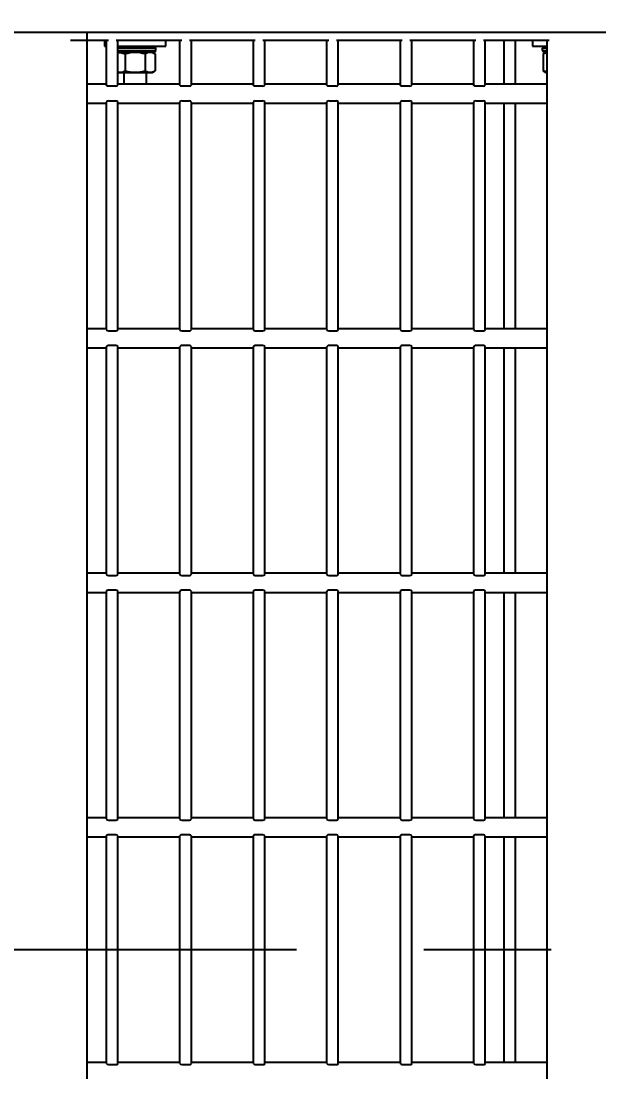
# Model space of a CAD drawing. Header units: millimetres. Extents: x 0 to 55611, y 0 to 32827.
# Drawn here: x 12647.7 to 12887.9, y 23985.1 to 24421.6 of the extents above; entities that cross this region are included whole.
import ezdxf

# ---------------------------------------------------------------- set-up
doc = ezdxf.new("R2010")
doc.units = ezdxf.units.MM
doc.header["$LTSCALE"] = 10
doc.header["$PDSIZE"] = -1
doc.linetypes.add('CENTER', pattern=[50.8, 31.75, -6.35, 6.35, -6.35])
doc.linetypes.add('SLD-Continua', pattern=[0])
doc.layers.add('FIMSA-CENTROS', color=3, linetype='CENTER')
doc.layers.add('STRUC', color=5, linetype='SLD-Continua')
doc.styles.add('1', font='romans.shx', dxfattribs={"height": 125})
doc.dimstyles.new('50', dxfattribs={"dimscale": 0, "dimtxt": 125, "dimasz": 125, "dimexe": 125, "dimexo": 125, "dimgap": 50, "dimtad": 1, "dimdec": 0, "dimlfac": 49.861111, "dimzin": 1, "dimtxsty": '1', "dimcen": 2.5, "dimclrd": 1, "dimclre": 1, "dimadec": 0, "dimazin": 0, "dimtfac": 1, "dimtdec": 0, "dimtmove": 0, "dimatfit": 3, "dimfxl": 1, "dimtzin": 1, "dimarcsym": 0})

# ---------------------------------------------------------------- blocks, each defined once
blk = doc.blocks.new('*D106')
at = {"color": 1, "lineweight": -2, "transparency": 16777216}
for p, q in [((11967.77, 25831.09), (15385.01, 25831.09)), ((15260.01, 25706.09), (15260.01, 24160.86)), ((14580.51, 24035.86), (15385.01, 24035.86))]:
    blk.add_line(p, q, dxfattribs=at)
at = {"color": 1, "transparency": 16777216}
for points in [[(15239.17, 25706.09), (15280.84, 25706.09), (15260.01, 25831.09)], [(15239.17, 24160.86), (15280.84, 24160.86), (15260.01, 24035.86)]]:
    blk.add_solid(points, dxfattribs=at)
at = {"layer": 'Defpoints', "color": 0, "transparency": 16777216}
for p in [(11842.77, 25831.09), (14455.51, 24035.86), (15260.01, 24035.86)]:
    blk.add_point(p, dxfattribs=at)
at = {"color": 0, "transparency": 16777216, "insert": (15085.01, 24933.47), "char_height": 125, "attachment_point": 2, "rotation": 90, "style": '1'}
blk.add_mtext('1795', dxfattribs=at)

msp = doc.modelspace()

# ---------------------------------------------------------------- linework, layer by layer
at = {"layer": 'FIMSA-CENTROS', "ltscale": 0.833333}
msp.add_line((14455.51, 24035.86), (9506.33, 24035.86), dxfattribs=at)
at = {"layer": 'STRUC', "linetype": 'SLD-Continua', "lineweight": 25}
for p, q in [((14260.01, 24416.86), (9958.16, 24416.86)), ((12668.28, 24413.69), (12675.12, 24413.69)), ((12675.12, 24416.87), (12675.12, 24413.69)), ((12675.12, 24413.69), (12675.12, 23658.04)), ((12675.12, 24413.69), (12684, 24413.69)), ((12682.45, 24413.68), (12682.45, 24411.14)), ((12682.45, 24413.68), (12683.21, 24413.68)), ((12683.21, 24395.03), (12683.21, 24413.69)), ((12687.18, 24413.69), (12714.54, 24413.69)), ((12687.97, 24395.03), (12687.97, 24413.69)), ((12687.97, 24413.68), (12695.15, 24413.68)), ((12690.39, 24413.69), (12690.39, 24413.68)), ((12695.15, 24413.68), (12707.85, 24413.68)), ((12699.91, 24413.68), (12699.91, 24413.69)), ((12707.85, 24411.14), (12707.85, 24413.68)), ((12713.75, 24395.03), (12713.75, 24413.69)), ((12717.72, 24413.69), (12745.08, 24413.69)), ((12718.51, 24395.03), (12718.51, 24413.69)), ((12744.29, 24395.03), (12744.29, 24413.69)), ((12748.26, 24413.69), (12775.62, 24413.69)), ((12749.05, 24395.03), (12749.05, 24413.69)), ((12774.83, 24395.03), (12774.83, 24413.69)), ((12778.8, 24413.69), (12806.16, 24413.69)), ((12779.59, 24395.03), (12779.59, 24413.69)), ((12805.37, 24395.03), (12805.37, 24413.69)), ((12809.34, 24413.69), (12836.7, 24413.69)), ((12810.13, 24395.03), (12810.13, 24413.69)), ((12835.91, 24395.03), (12835.91, 24413.69)), ((12839.88, 24413.69), (12867.24, 24413.69)), ((12840.67, 24395.03), (12840.67, 24413.69)), ((12848.54, 24395.43), (12848.54, 24413.69)), ((12853.3, 24395.43), (12853.3, 24413.69)), ((12860.25, 24413.68), (12860.25, 24411.14)), ((12860.25, 24413.68), (12866.45, 24413.68)), ((12866.45, 24395.03), (12866.45, 24413.69)), ((12682.45, 24411.14), (12683.21, 24411.14)), ((12687.97, 24411.14), (12695.15, 24411.14)), ((12703.78, 24410.35), (12687.97, 24410.35)), ((12687.97, 24409.4), (12703.78, 24409.4)), ((12688.07, 24408.6), (12687.97, 24408.55)), ((12702.99, 24408.6), (12687.97, 24408.6)), ((12695.15, 24411.14), (12707.85, 24411.14)), ((12703.4, 24407.93), (12702.23, 24408.6)), ((12703.78, 24410.35), (12702.99, 24411.14)), ((12702.99, 24408.6), (12703.78, 24409.4)), ((12703.78, 24409.4), (12703.78, 24410.35)), ((12860.25, 24411.14), (12866.45, 24411.14)), ((12865.11, 24411.14), (12864.32, 24410.35)), ((12864.32, 24410.35), (12864.32, 24409.4)), ((12866.45, 24410.35), (12864.32, 24410.35)), ((12864.32, 24409.4), (12865.11, 24408.6)), ((12864.32, 24409.4), (12866.45, 24409.4)), ((12865.87, 24408.6), (12864.69, 24407.93)), ((12866.45, 24408.6), (12865.11, 24408.6)), ((12691.03, 24407.93), (12691.03, 24400.94)), ((12699.27, 24407.93), (12699.27, 24400.94)), ((12703.4, 24407.93), (12703.4, 24400.95)), ((12864.69, 24407.93), (12864.69, 24400.95)), ((12687.97, 24400.33), (12688.07, 24400.27)), ((12688.07, 24400.27), (12695.15, 24400.27)), ((12690.39, 24400.27), (12690.39, 24395.43)), ((12695.15, 24400.27), (12702.23, 24400.27)), ((12699.91, 24395.43), (12699.91, 24400.27)), ((12702.23, 24400.27), (12703.4, 24400.95)), ((12864.69, 24400.95), (12865.87, 24400.27)), ((12866.45, 24400.37), (12864.69, 24400.95)), ((12865.87, 24400.27), (12866.45, 24400.27)), ((12683.21, 24395.43), (12675.12, 24395.43)), ((12713.75, 24395.43), (12687.97, 24395.43)), ((12744.29, 24395.43), (12718.51, 24395.43)), ((12774.83, 24395.43), (12749.05, 24395.43)), ((12805.37, 24395.43), (12779.59, 24395.43)), ((12835.91, 24395.43), (12810.13, 24395.43)), ((12866.45, 24395.43), (12840.67, 24395.43)), ((12687.18, 24394.52), (12684, 24394.52)), ((12717.72, 24394.52), (12714.54, 24394.52)), ((12748.26, 24394.52), (12745.08, 24394.52)), ((12778.8, 24394.52), (12775.62, 24394.52)), ((12809.34, 24394.52), (12806.16, 24394.52)), ((12839.88, 24394.52), (12836.7, 24394.52)), ((12866.45, 24387.89), (12866.45, 24395.03)), ((12675.12, 24387.5), (12683.21, 24387.5)), ((12683.21, 24293.43), (12683.21, 24387.89)), ((12684, 24388.41), (12687.18, 24388.41)), ((12687.97, 24293.43), (12687.97, 24387.89)), ((12687.97, 24387.5), (12713.75, 24387.5)), ((12713.75, 24293.43), (12713.75, 24387.89)), ((12714.54, 24388.41), (12717.72, 24388.41)), ((12718.51, 24293.43), (12718.51, 24387.89)), ((12718.51, 24387.5), (12744.29, 24387.5)), ((12744.29, 24293.43), (12744.29, 24387.89)), ((12745.08, 24388.41), (12748.26, 24388.41)), ((12749.05, 24293.43), (12749.05, 24387.89)), ((12749.05, 24387.5), (12774.83, 24387.5)), ((12774.83, 24293.43), (12774.83, 24387.89)), ((12775.62, 24388.41), (12778.8, 24388.41)), ((12779.59, 24293.43), (12779.59, 24387.89)), ((12779.59, 24387.5), (12805.37, 24387.5)), ((12805.37, 24293.43), (12805.37, 24387.89)), ((12806.16, 24388.41), (12809.34, 24388.41)), ((12810.13, 24293.43), (12810.13, 24387.89)), ((12810.13, 24387.5), (12835.91, 24387.5)), ((12835.91, 24293.43), (12835.91, 24387.89)), ((12836.7, 24388.41), (12839.88, 24388.41)), ((12840.67, 24293.43), (12840.67, 24387.89)), ((12840.67, 24387.5), (12866.45, 24387.5)), ((12848.54, 24293.83), (12848.54, 24387.5)), ((12853.3, 24293.83), (12853.3, 24387.5)), ((12866.45, 24293.43), (12866.45, 24387.89)), ((12683.21, 24293.83), (12675.12, 24293.83)), ((12684, 24292.92), (12687.18, 24292.92)), ((12713.75, 24293.83), (12687.97, 24293.83)), ((12714.54, 24292.92), (12717.72, 24292.92)), ((12744.29, 24293.83), (12718.51, 24293.83)), ((12745.08, 24292.92), (12748.26, 24292.92)), ((12774.83, 24293.83), (12749.05, 24293.83)), ((12775.62, 24292.92), (12778.8, 24292.92)), ((12805.37, 24293.83), (12779.59, 24293.83)), ((12806.16, 24292.92), (12809.34, 24292.92)), ((12835.91, 24293.83), (12810.13, 24293.83)), ((12836.7, 24292.92), (12839.88, 24292.92)), ((12866.45, 24293.83), (12840.67, 24293.83)), ((12866.45, 24286.29), (12866.45, 24293.43)), ((12683.21, 24191.83), (12683.21, 24286.29)), ((12687.18, 24286.81), (12684, 24286.81)), ((12687.97, 24191.83), (12687.97, 24286.29)), ((12713.75, 24191.83), (12713.75, 24286.29)), ((12717.72, 24286.81), (12714.54, 24286.81)), ((12718.51, 24191.83), (12718.51, 24286.29)), ((12744.29, 24191.83), (12744.29, 24286.29)), ((12748.26, 24286.81), (12745.08, 24286.81)), ((12749.05, 24191.83), (12749.05, 24286.29)), ((12774.83, 24191.83), (12774.83, 24286.29)), ((12778.8, 24286.81), (12775.62, 24286.81)), ((12779.59, 24191.83), (12779.59, 24286.29)), ((12805.37, 24191.83), (12805.37, 24286.29)), ((12809.34, 24286.81), (12806.16, 24286.81)), ((12810.13, 24191.83), (12810.13, 24286.29)), ((12835.91, 24191.83), (12835.91, 24286.29)), ((12839.88, 24286.81), (12836.7, 24286.81)), ((12840.67, 24191.83), (12840.67, 24286.29)), ((12866.45, 24191.83), (12866.45, 24286.29)), ((12675.12, 24285.9), (12683.21, 24285.9)), ((12687.97, 24285.9), (12713.75, 24285.9)), ((12718.51, 24285.9), (12744.29, 24285.9)), ((12749.05, 24285.9), (12774.83, 24285.9)), ((12779.59, 24285.9), (12805.37, 24285.9)), ((12810.13, 24285.9), (12835.91, 24285.9)), ((12840.67, 24285.9), (12866.45, 24285.9)), ((12848.54, 24192.23), (12848.54, 24285.9)), ((12853.3, 24192.23), (12853.3, 24285.9)), ((12683.21, 24192.23), (12675.12, 24192.23)), ((12684, 24191.32), (12687.18, 24191.32)), ((12713.75, 24192.23), (12687.97, 24192.23)), ((12714.54, 24191.32), (12717.72, 24191.32)), ((12744.29, 24192.23), (12718.51, 24192.23)), ((12745.08, 24191.32), (12748.26, 24191.32)), ((12774.83, 24192.23), (12749.05, 24192.23)), ((12775.62, 24191.32), (12778.8, 24191.32)), ((12805.37, 24192.23), (12779.59, 24192.23)), ((12806.16, 24191.32), (12809.34, 24191.32)), ((12835.91, 24192.23), (12810.13, 24192.23)), ((12836.7, 24191.32), (12839.88, 24191.32)), ((12866.45, 24192.23), (12840.67, 24192.23)), ((12866.45, 24184.69), (12866.45, 24191.83)), ((12675.12, 24184.3), (12683.21, 24184.3)), ((12683.21, 24090.23), (12683.21, 24184.69)), ((12687.18, 24185.21), (12684, 24185.21)), ((12687.97, 24090.23), (12687.97, 24184.69)), ((12687.97, 24184.3), (12713.75, 24184.3)), ((12713.75, 24090.23), (12713.75, 24184.69)), ((12717.72, 24185.21), (12714.54, 24185.21)), ((12718.51, 24090.23), (12718.51, 24184.69)), ((12718.51, 24184.3), (12744.29, 24184.3)), ((12744.29, 24090.23), (12744.29, 24184.69)), ((12748.26, 24185.21), (12745.08, 24185.21)), ((12749.05, 24090.23), (12749.05, 24184.69)), ((12749.05, 24184.3), (12774.83, 24184.3)), ((12774.83, 24090.23), (12774.83, 24184.69)), ((12778.8, 24185.21), (12775.62, 24185.21)), ((12779.59, 24090.23), (12779.59, 24184.69)), ((12779.59, 24184.3), (12805.37, 24184.3)), ((12805.37, 24090.23), (12805.37, 24184.69)), ((12809.34, 24185.21), (12806.16, 24185.21)), ((12810.13, 24090.23), (12810.13, 24184.69)), ((12810.13, 24184.3), (12835.91, 24184.3)), ((12835.91, 24090.23), (12835.91, 24184.69)), ((12839.88, 24185.21), (12836.7, 24185.21)), ((12840.67, 24090.23), (12840.67, 24184.69)), ((12840.67, 24184.3), (12866.45, 24184.3)), ((12848.54, 24090.63), (12848.54, 24184.3)), ((12853.3, 24090.63), (12853.3, 24184.3)), ((12866.45, 24090.23), (12866.45, 24184.69)), ((12683.21, 24090.63), (12675.12, 24090.63)), ((12684, 24089.72), (12687.18, 24089.72)), ((12713.75, 24090.63), (12687.97, 24090.63)), ((12714.54, 24089.72), (12717.72, 24089.72)), ((12744.29, 24090.63), (12718.51, 24090.63)), ((12745.08, 24089.72), (12748.26, 24089.72)), ((12774.83, 24090.63), (12749.05, 24090.63)), ((12775.62, 24089.72), (12778.8, 24089.72)), ((12805.37, 24090.63), (12779.59, 24090.63)), ((12806.16, 24089.72), (12809.34, 24089.72)), ((12835.91, 24090.63), (12810.13, 24090.63)), ((12836.7, 24089.72), (12839.88, 24089.72)), ((12866.45, 24090.63), (12840.67, 24090.63)), ((12866.45, 24083.09), (12866.45, 24090.23)), ((12675.12, 24082.7), (12683.21, 24082.7)), ((12683.21, 23988.63), (12683.21, 24083.09)), ((12687.18, 24083.61), (12684, 24083.61)), ((12687.97, 23988.63), (12687.97, 24083.09)), ((12687.97, 24082.7), (12713.75, 24082.7)), ((12713.75, 23988.63), (12713.75, 24083.09)), ((12717.72, 24083.61), (12714.54, 24083.61)), ((12718.51, 23988.63), (12718.51, 24083.09)), ((12718.51, 24082.7), (12744.29, 24082.7)), ((12744.29, 23988.63), (12744.29, 24083.09)), ((12748.26, 24083.61), (12745.08, 24083.61)), ((12749.05, 23988.63), (12749.05, 24083.09)), ((12749.05, 24082.7), (12774.83, 24082.7)), ((12774.83, 23988.63), (12774.83, 24083.09)), ((12778.8, 24083.61), (12775.62, 24083.61)), ((12779.59, 23988.63), (12779.59, 24083.09)), ((12779.59, 24082.7), (12805.37, 24082.7)), ((12805.37, 23988.63), (12805.37, 24083.09)), ((12809.34, 24083.61), (12806.16, 24083.61)), ((12810.13, 23988.63), (12810.13, 24083.09)), ((12810.13, 24082.7), (12835.91, 24082.7)), ((12835.91, 23988.63), (12835.91, 24083.09)), ((12839.88, 24083.61), (12836.7, 24083.61)), ((12840.67, 23988.63), (12840.67, 24083.09)), ((12840.67, 24082.7), (12866.45, 24082.7)), ((12848.54, 23989.03), (12848.54, 24082.7)), ((12853.3, 23989.03), (12853.3, 24082.7)), ((12866.45, 23988.63), (12866.45, 24083.09)), ((12683.21, 23989.03), (12675.12, 23989.03)), ((12684, 23988.12), (12687.18, 23988.12)), ((12713.75, 23989.03), (12687.97, 23989.03)), ((12714.54, 23988.12), (12717.72, 23988.12)), ((12744.29, 23989.03), (12718.51, 23989.03)), ((12745.08, 23988.12), (12748.26, 23988.12)), ((12774.83, 23989.03), (12749.05, 23989.03)), ((12775.62, 23988.12), (12778.8, 23988.12)), ((12805.37, 23989.03), (12779.59, 23989.03)), ((12806.16, 23988.12), (12809.34, 23988.12)), ((12835.91, 23989.03), (12810.13, 23989.03)), ((12836.7, 23988.12), (12839.88, 23988.12)), ((12866.45, 23989.03), (12840.67, 23989.03)), ((12866.45, 23981.49), (12866.45, 23988.63))]:
    msp.add_line(p, q, dxfattribs=at)
at = {"layer": 'STRUC', "linetype": 'SLD-Continua', "lineweight": 25, "flags": 128}
for points in [[(12687.97, 24408.41), (12687.98, 24408.41), (12689.11, 24408.56), (12691.03, 24407.93)], [(12864.69, 24407.93), (12865.78, 24408.41), (12866.44, 24408.5)], [(12684, 24394.52), (12683.8, 24394.54), (12683.61, 24394.6), (12683.44, 24394.7), (12683.29, 24394.84), (12683.21, 24395.01), (12683.21, 24395.03)], [(12714.54, 24394.52), (12714.34, 24394.54), (12714.15, 24394.6), (12713.98, 24394.7), (12713.83, 24394.84), (12713.75, 24395.01), (12713.75, 24395.03)], [(12745.08, 24394.52), (12744.88, 24394.54), (12744.69, 24394.6), (12744.52, 24394.7), (12744.37, 24394.84), (12744.29, 24395.01), (12744.29, 24395.03)], [(12775.62, 24394.52), (12775.42, 24394.54), (12775.23, 24394.6), (12775.06, 24394.7), (12774.91, 24394.84), (12774.83, 24395.01), (12774.83, 24395.03)], [(12806.16, 24394.52), (12805.96, 24394.54), (12805.77, 24394.6), (12805.6, 24394.7), (12805.45, 24394.84), (12805.37, 24395.01), (12805.37, 24395.03)], [(12836.7, 24394.52), (12836.5, 24394.54), (12836.31, 24394.6), (12836.14, 24394.7), (12835.99, 24394.84), (12835.91, 24395.01), (12835.91, 24395.03)], [(12684, 24286.81), (12683.8, 24286.78), (12683.61, 24286.72), (12683.44, 24286.62), (12683.29, 24286.48), (12683.21, 24286.32), (12683.21, 24286.29)], [(12714.54, 24286.81), (12714.34, 24286.78), (12714.15, 24286.72), (12713.98, 24286.62), (12713.83, 24286.48), (12713.75, 24286.32), (12713.75, 24286.29)], [(12745.08, 24286.81), (12744.88, 24286.78), (12744.69, 24286.72), (12744.52, 24286.62), (12744.37, 24286.48), (12744.29, 24286.32), (12744.29, 24286.29)], [(12775.62, 24286.81), (12775.42, 24286.78), (12775.23, 24286.72), (12775.06, 24286.62), (12774.91, 24286.48), (12774.83, 24286.32), (12774.83, 24286.29)], [(12806.16, 24286.81), (12805.96, 24286.78), (12805.77, 24286.72), (12805.6, 24286.62), (12805.45, 24286.48), (12805.37, 24286.32), (12805.37, 24286.29)], [(12836.7, 24286.81), (12836.5, 24286.78), (12836.31, 24286.72), (12836.14, 24286.62), (12835.99, 24286.48), (12835.91, 24286.32), (12835.91, 24286.29)], [(12684, 24185.21), (12683.8, 24185.18), (12683.61, 24185.12), (12683.44, 24185.02), (12683.29, 24184.88), (12683.21, 24184.72), (12683.21, 24184.69)], [(12714.54, 24185.21), (12714.34, 24185.18), (12714.15, 24185.12), (12713.98, 24185.02), (12713.83, 24184.88), (12713.75, 24184.72), (12713.75, 24184.69)], [(12745.08, 24185.21), (12744.88, 24185.18), (12744.69, 24185.12), (12744.52, 24185.02), (12744.37, 24184.88), (12744.29, 24184.72), (12744.29, 24184.69)], [(12775.62, 24185.21), (12775.42, 24185.18), (12775.23, 24185.12), (12775.06, 24185.02), (12774.91, 24184.88), (12774.83, 24184.72), (12774.83, 24184.69)], [(12806.16, 24185.21), (12805.96, 24185.18), (12805.77, 24185.12), (12805.6, 24185.02), (12805.45, 24184.88), (12805.37, 24184.72), (12805.37, 24184.69)], [(12836.7, 24185.21), (12836.5, 24185.18), (12836.31, 24185.12), (12836.14, 24185.02), (12835.99, 24184.88), (12835.91, 24184.72), (12835.91, 24184.69)], [(12684, 24083.61), (12683.8, 24083.58), (12683.61, 24083.52), (12683.44, 24083.42), (12683.29, 24083.28), (12683.21, 24083.12), (12683.21, 24083.09)], [(12714.54, 24083.61), (12714.34, 24083.58), (12714.15, 24083.52), (12713.98, 24083.42), (12713.83, 24083.28), (12713.75, 24083.12), (12713.75, 24083.09)], [(12745.08, 24083.61), (12744.88, 24083.58), (12744.69, 24083.52), (12744.52, 24083.42), (12744.37, 24083.28), (12744.29, 24083.12), (12744.29, 24083.09)], [(12775.62, 24083.61), (12775.42, 24083.58), (12775.23, 24083.52), (12775.06, 24083.42), (12774.91, 24083.28), (12774.83, 24083.12), (12774.83, 24083.09)], [(12806.16, 24083.61), (12805.96, 24083.58), (12805.77, 24083.52), (12805.6, 24083.42), (12805.45, 24083.28), (12805.37, 24083.12), (12805.37, 24083.09)], [(12836.7, 24083.61), (12836.5, 24083.58), (12836.31, 24083.52), (12836.14, 24083.42), (12835.99, 24083.28), (12835.91, 24083.12), (12835.91, 24083.09)]]:
    msp.add_lwpolyline(points, dxfattribs=at)
at = {"layer": 'STRUC', "linetype": 'SLD-Continua', "lineweight": 25}
for centre, radius, start, end in [((12695.15, 24394.61), 13.94, 72.8151, 107.1849), ((12701.33, 24404.83), 3.72, 56.1821, 123.6715), ((12689.21, 24403.33), 3.01, 245.7495, 307.3816), ((12695.15, 24414.26), 13.94, 252.8117, 287.1883), ((12701.33, 24404.04), 3.72, 236.3447, 303.8017), ((12687.25, 24395.28), 0.758, 264.2532, 341.2865), ((12717.79, 24395.28), 0.758, 264.2532, 341.2865), ((12748.33, 24395.28), 0.758, 264.2532, 341.2865), ((12778.87, 24395.28), 0.758, 264.2532, 341.2865), ((12809.41, 24395.28), 0.758, 264.2532, 341.2865), ((12839.95, 24395.28), 0.758, 264.2532, 341.2865), ((12683.94, 24387.63), 0.783, 85.6836, 159.856), ((12687.24, 24387.64), 0.772, 19.5408, 94.9196), ((12714.48, 24387.63), 0.783, 85.6836, 159.856), ((12717.78, 24387.64), 0.772, 19.5408, 94.9196), ((12745.02, 24387.63), 0.783, 85.6836, 159.856), ((12748.32, 24387.64), 0.772, 19.5408, 94.9196), ((12775.56, 24387.63), 0.783, 85.6836, 159.856), ((12778.86, 24387.64), 0.772, 19.5408, 94.9196), ((12806.1, 24387.63), 0.783, 85.6836, 159.856), ((12809.4, 24387.64), 0.772, 19.5408, 94.9196), ((12836.64, 24387.63), 0.783, 85.6836, 159.856), ((12839.94, 24387.64), 0.772, 19.5408, 94.9196), ((12683.94, 24293.7), 0.783, 200.144, 274.3164), ((12687.24, 24293.69), 0.772, 265.0804, 340.4592), ((12714.48, 24293.7), 0.783, 200.144, 274.3164), ((12717.78, 24293.69), 0.772, 265.0804, 340.4592), ((12745.02, 24293.7), 0.783, 200.144, 274.3164), ((12748.32, 24293.69), 0.772, 265.0804, 340.4592), ((12775.56, 24293.7), 0.783, 200.144, 274.3164), ((12778.86, 24293.69), 0.772, 265.0804, 340.4592), ((12806.1, 24293.7), 0.783, 200.144, 274.3164), ((12809.4, 24293.69), 0.772, 265.0804, 340.4592), ((12836.64, 24293.7), 0.783, 200.144, 274.3164), ((12839.94, 24293.69), 0.772, 265.0804, 340.4592), ((12687.25, 24286.05), 0.758, 18.7135, 95.7468), ((12717.79, 24286.05), 0.758, 18.7135, 95.7468), ((12748.33, 24286.05), 0.758, 18.7135, 95.7468), ((12778.87, 24286.05), 0.758, 18.7135, 95.7468), ((12809.41, 24286.05), 0.758, 18.7135, 95.7468), ((12839.95, 24286.05), 0.758, 18.7135, 95.7468), ((12683.94, 24192.1), 0.783, 200.144, 274.3164), ((12687.24, 24192.09), 0.772, 265.0804, 340.4592), ((12714.48, 24192.1), 0.783, 200.144, 274.3164), ((12717.78, 24192.09), 0.772, 265.0804, 340.4592), ((12745.02, 24192.1), 0.783, 200.144, 274.3164), ((12748.32, 24192.09), 0.772, 265.0804, 340.4592), ((12775.56, 24192.1), 0.783, 200.144, 274.3164), ((12778.86, 24192.09), 0.772, 265.0804, 340.4592), ((12806.1, 24192.1), 0.783, 200.144, 274.3164), ((12809.4, 24192.09), 0.772, 265.0804, 340.4592), ((12836.64, 24192.1), 0.783, 200.144, 274.3164), ((12839.94, 24192.09), 0.772, 265.0804, 340.4592), ((12687.25, 24184.45), 0.758, 18.7135, 95.7468), ((12717.79, 24184.45), 0.758, 18.7135, 95.7468), ((12748.33, 24184.45), 0.758, 18.7135, 95.7468), ((12778.87, 24184.45), 0.758, 18.7135, 95.7468), ((12809.41, 24184.45), 0.758, 18.7135, 95.7468), ((12839.95, 24184.45), 0.758, 18.7135, 95.7468), ((12683.94, 24090.5), 0.783, 200.144, 274.3164), ((12687.24, 24090.49), 0.772, 265.0804, 340.4592), ((12714.48, 24090.5), 0.783, 200.144, 274.3164), ((12717.78, 24090.49), 0.772, 265.0804, 340.4592), ((12745.02, 24090.5), 0.783, 200.144, 274.3164), ((12748.32, 24090.49), 0.772, 265.0804, 340.4592), ((12775.56, 24090.5), 0.783, 200.144, 274.3164), ((12778.86, 24090.49), 0.772, 265.0804, 340.4592), ((12806.1, 24090.5), 0.783, 200.144, 274.3164), ((12809.4, 24090.49), 0.772, 265.0804, 340.4592), ((12836.64, 24090.5), 0.783, 200.144, 274.3164), ((12839.94, 24090.49), 0.772, 265.0804, 340.4592), ((12687.25, 24082.85), 0.758, 18.7135, 95.7468), ((12717.79, 24082.85), 0.758, 18.7135, 95.7468), ((12748.33, 24082.85), 0.758, 18.7135, 95.7468), ((12778.87, 24082.85), 0.758, 18.7135, 95.7468), ((12809.41, 24082.85), 0.758, 18.7135, 95.7468), ((12839.95, 24082.85), 0.758, 18.7135, 95.7468), ((12683.94, 23988.9), 0.783, 200.144, 274.3164), ((12687.24, 23988.89), 0.772, 265.0804, 340.4592), ((12714.48, 23988.9), 0.783, 200.144, 274.3164), ((12717.78, 23988.89), 0.772, 265.0804, 340.4592), ((12745.02, 23988.9), 0.783, 200.144, 274.3164), ((12748.32, 23988.89), 0.772, 265.0804, 340.4592), ((12775.56, 23988.9), 0.783, 200.144, 274.3164), ((12778.86, 23988.89), 0.772, 265.0804, 340.4592), ((12806.1, 23988.9), 0.783, 200.144, 274.3164), ((12809.4, 23988.89), 0.772, 265.0804, 340.4592), ((12836.64, 23988.9), 0.783, 200.144, 274.3164), ((12839.94, 23988.89), 0.772, 265.0804, 340.4592)]:
    msp.add_arc(centre, radius, start, end, dxfattribs=at)

# ---------------------------------------------------------------- dimensions: what is measured, and where the dimension line sits
dim = msp.add_linear_dim(base=(15260.01, 24035.86), p1=(11842.77, 25831.09), p2=(14455.51, 24035.86), angle=90, dimstyle='50', override={"dimscale": 1, "dimlfac": 1})
dim.commit()
dim.dimension.update_dxf_attribs({"geometry": '*D106', "text_midpoint": (15260.01, 24933.47), "dimtype": 160})

doc.saveas('drawing.dxf')
